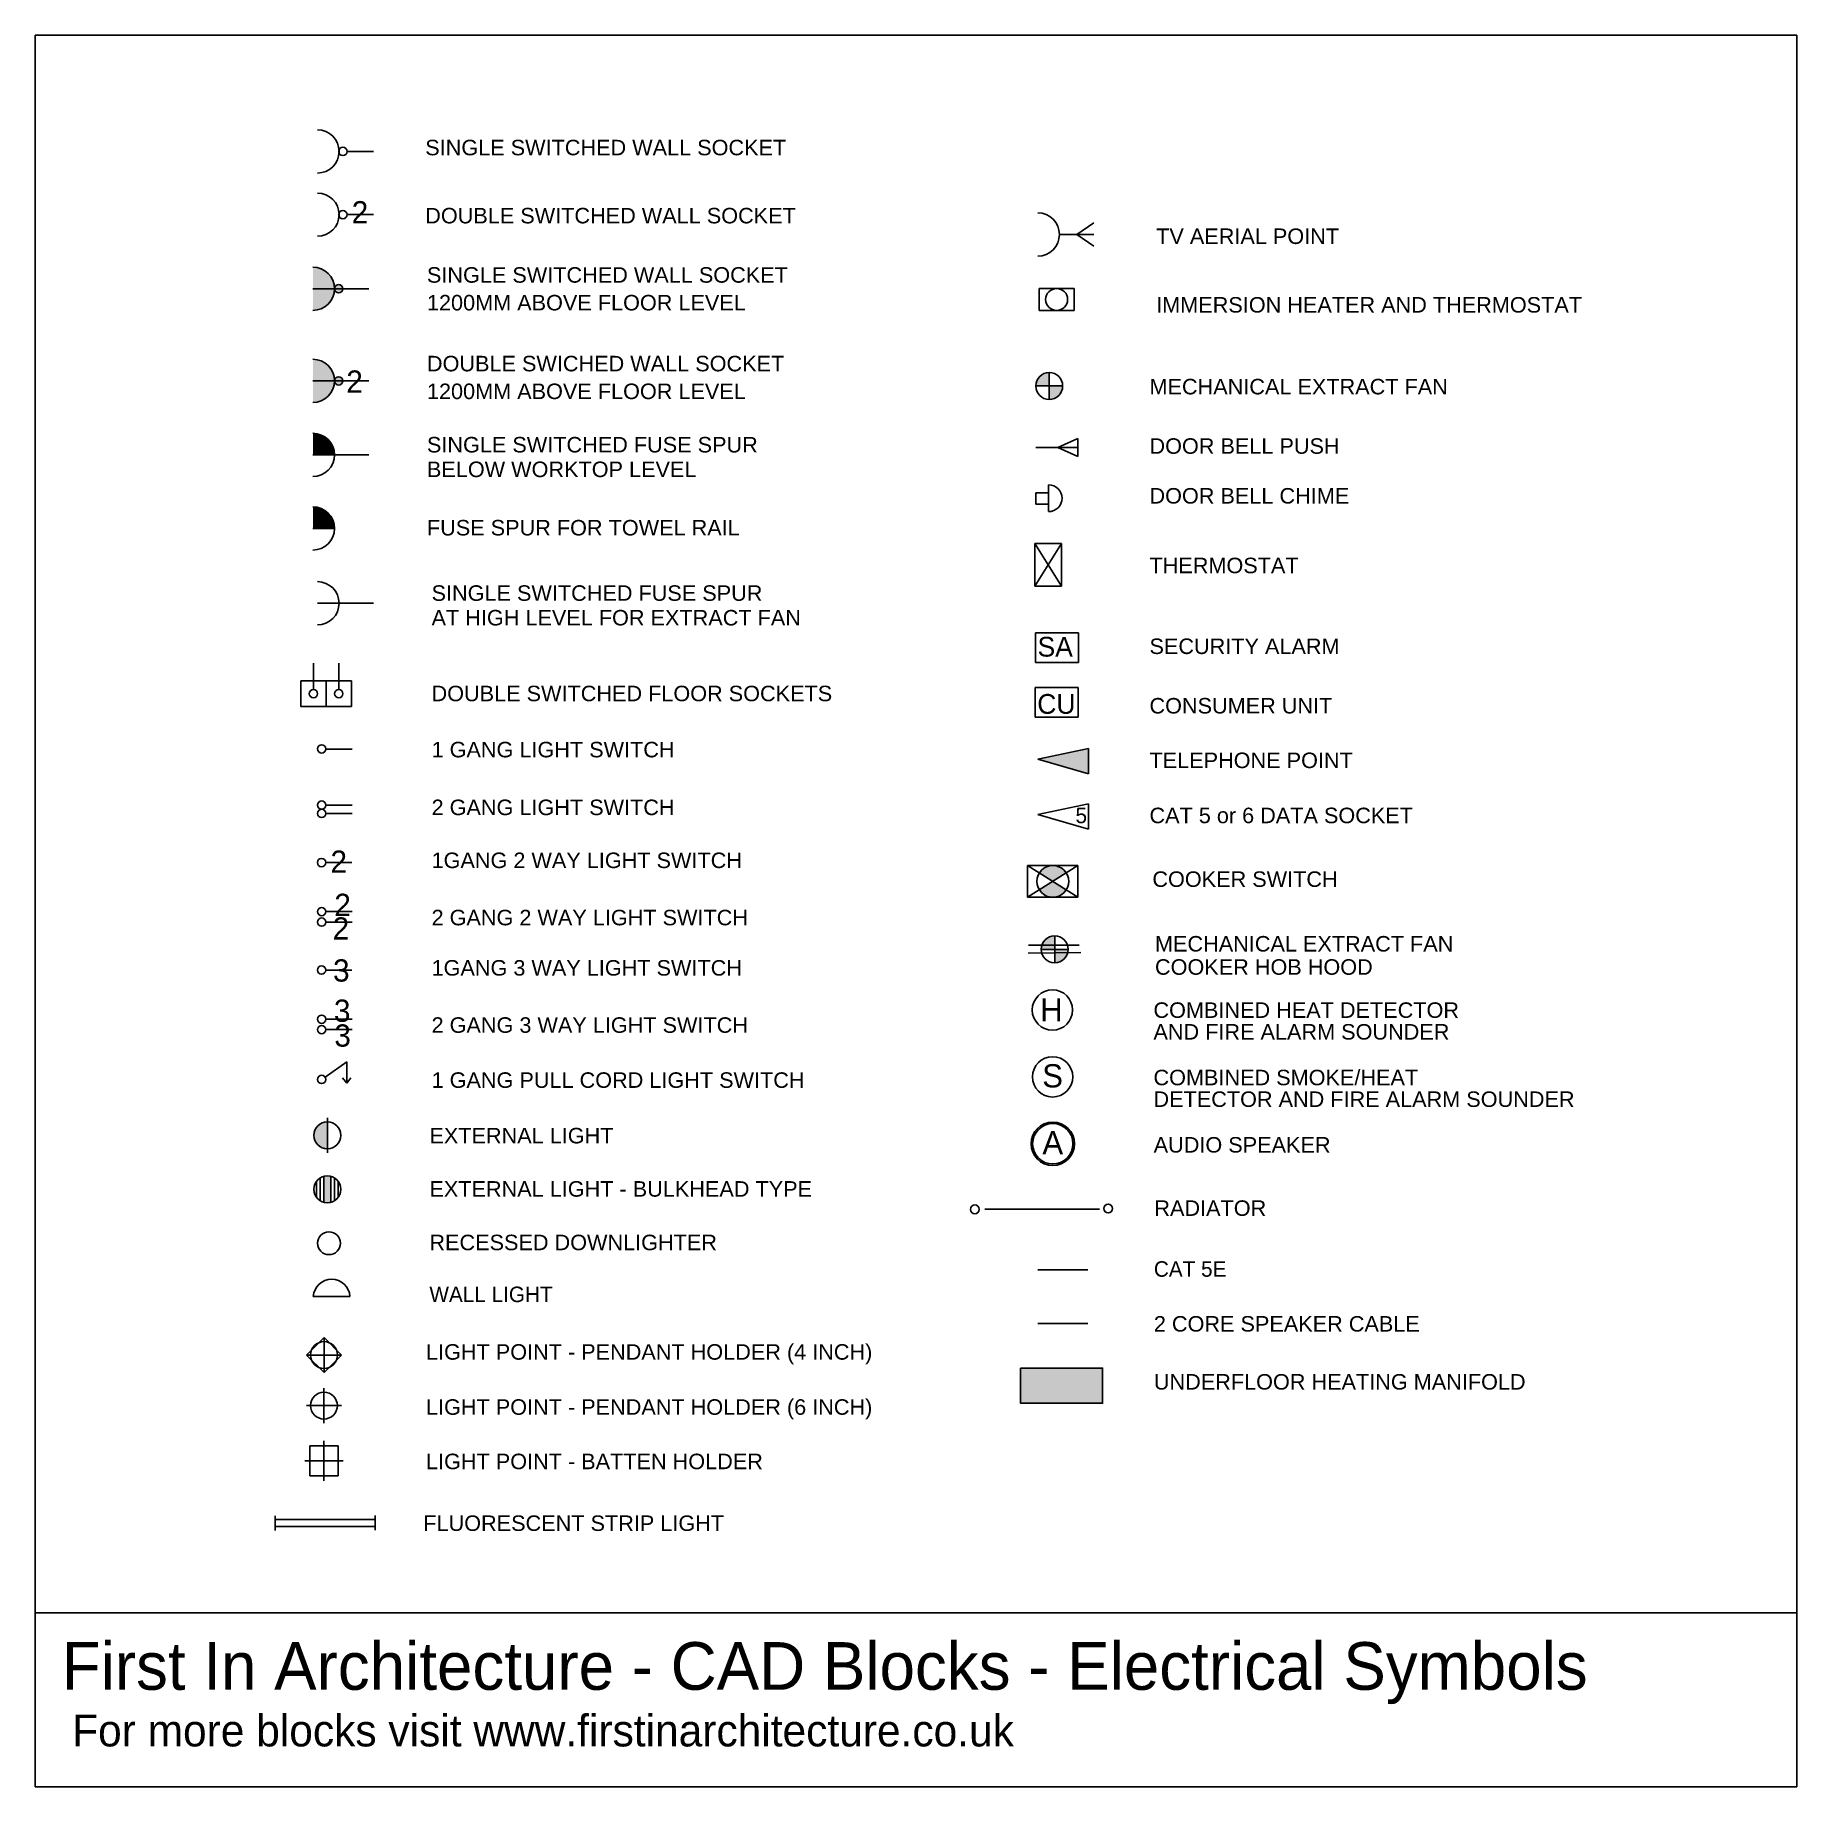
# Model space of a CAD drawing. Header units: millimetres. Extents: x 10441 to 15986, y -3561 to 1952.
import ezdxf
from ezdxf.enums import TextEntityAlignment as Align

# ---------------------------------------------------------------- set-up
doc = ezdxf.new("R2010")
doc.units = ezdxf.units.MM
doc.header["$MEASUREMENT"] = 0
doc.linetypes.add('DASHED', pattern=[19.05, 12.7, -6.35])
doc.layers.add('TEXT', color=1, linetype='Continuous')
doc.styles.add('Century Gothic', font='Century Gothic Regular.ttf')
doc.styles.add('New Standard', font='Arial Regular.ttf')

msp = doc.modelspace()

# ---------------------------------------------------------------- hatches: boundary and pattern name
h = msp.add_hatch(color=256)
h.paths.add_polyline_path([(11314.5, 1153.8), (11314.5, 1085.7, 0.414214), (11382.6, 1153.8)])
h.paths.add_polyline_path([(11382.6, 1153.9, -0.000729), (11382.6, 1153.9, 0.414001), (11314.5, 1221.9), (11314.5, 1153.8)])
h.paths.add_polyline_path([(11382.6, 1153.9, -0.000042), (11382.6, 1153.8, 0.998347), (11408.7, 1153.9)])
h.paths.add_polyline_path([(11382.6, 1153.9, 0.000347), (11382.6, 1153.9), (11408.7, 1153.9, 1.000526)])
h = msp.add_hatch(color=256)
h.paths.add_polyline_path([(11382.6, 863.9, 0.414165), (11314.5, 932), (11314.5, 863.9)])
h.paths.add_polyline_path([(11314.5, 863.9), (11314.5, 795.8, 0.414214), (11382.6, 863.9)])
h.paths.add_polyline_path([(11382.9, 863.9, 0.998785), (11409, 863.9)])
h.paths.add_polyline_path([(11382.9, 863.9, 0.000346), (11382.9, 863.9), (11409, 863.9, 1.000525)])
h = msp.add_hatch(color=256)
h.paths.add_polyline_path([(13632.8, 890.1, 0.414214), (13590.4, 847.8), (13632.8, 847.8)])
h.paths.add_polyline_path([(13632.8, 847.8), (13632.8, 816.7), (13632.8, 805.4, 0.414214), (13675.1, 847.8)])
for points in [[(11314.5, 630.8), (11382.6, 630.8, 0.414165), (11314.5, 698.8)], [(11314.5, 399.6), (11382.6, 399.6, 0.414165), (11314.5, 467.7)], [(13756.3, -373.3), (13756.3, -293.4), (13597.4, -326.9)], [(11360.2, -1468.2, 0.414214), (11317.9, -1510.5, 0.414214), (11360.2, -1552.9), (11360.2, -1479.4)]]:
    msp.add_hatch(color=256).paths.add_polyline_path(points)
h = msp.add_hatch(color=256)
h.paths.add_polyline_path([(13644.2, -711.3), (13686.4, -684.8, 0.552272), (13602, -684.8)])
h.paths.add_polyline_path([(13644.2, -711.3), (13602, -737.9, 0.552272), (13686.4, -737.9)])
h = msp.add_hatch(color=256)
h.paths.add_polyline_path([(13650.1, -882.7, 0.414214), (13607.8, -925.1), (13650.1, -925.1)])
h.paths.add_polyline_path([(13650.1, -925.1), (13650.1, -956.2), (13650.1, -967.4, 0.414214), (13692.5, -925.1)])
h = msp.add_hatch(color=256)
h.paths.add_polyline_path([(11360.2, -1638, 0.067329), (11349, -1639.6), (11349, -1721.2, 0.067329), (11360.2, -1722.7)])
h.paths.add_polyline_path([(11371.5, -1639.6, 0.067329), (11360.2, -1638), (11360.2, -1722.7, 0.067329), (11371.5, -1721.2)])
h = msp.add_hatch(color=256)
h.dxf.hatch_style = 1
h.paths.add_polyline_path([(13542.9, -2243.2), (13800.7, -2243.2), (13800.7, -2353.8), (13542.9, -2353.8)])

# ---------------------------------------------------------------- linework, layer by layer
for p, q in [((11396, 1585.9), (11397, 1585.9)), ((11422.2, 1585.9), (11505.4, 1585.9)), ((11422.2, 1387), (11505.4, 1387)), ((13719.6, 1324.6), (13773.7, 1361.7)), ((13664.9, 1324.5), (13773.2, 1324.6)), ((13719.6, 1324.6), (13773.7, 1287.4)), ((11314.5, 1153.8), (11491, 1153.9)), ((11314.5, 1153.8), (11382.6, 1153.8)), ((13711.2, 1154.7), (13601.1, 1154.7)), ((13601.1, 1154.7), (13601.1, 1085.4)), ((13711.2, 1085.4), (13711.2, 1154.7)), ((13601.1, 1085.4), (13711.2, 1085.4)), ((13632.8, 816.7), (13632.8, 890.1)), ((11314.5, 863.9), (11382.6, 863.9)), ((11314.5, 863.9), (11491, 863.9)), ((13663.9, 847.8), (13590.4, 847.8)), ((13601.7, 847.8), (13675.1, 847.8)), ((13601.7, 847.8), (13663.9, 847.8)), ((13601.7, 847.8), (13663.9, 847.8)), ((13632.8, 816.7), (13632.8, 878.9)), ((13632.8, 805.4), (13632.8, 878.9)), ((13723.1, 682.6), (13659.7, 654.5)), ((13723.1, 654.5), (13723.1, 682.6)), ((11314.5, 630.8), (11491, 630.8)), ((13590.9, 654.5), (13723.1, 654.5)), ((13723.1, 626.3), (13659.7, 654.5)), ((13723.1, 654.5), (13723.1, 626.3)), ((13630.8, 511.1), (13590.9, 511.1)), ((13590.9, 511.1), (13590.9, 475.9)), ((13630.8, 452.3), (13630.8, 537)), ((13590.9, 475.9), (13630.8, 475.9)), ((11314.5, 399.6), (11382.6, 399.6)), ((13671.9, 351.6), (13587.8, 351.6)), ((13587.8, 351.6), (13587.8, 217.9)), ((13587.8, 351.6), (13671.9, 217.9)), ((13671.9, 351.6), (13587.8, 217.9)), ((13587.8, 351.6), (13671.9, 217.9)), ((13671.9, 351.6), (13587.8, 217.9)), ((13671.9, 217.9), (13671.9, 351.6)), ((13587.8, 217.9), (13671.9, 217.9)), ((11329.1, 163.9), (11505.6, 163.9)), ((13589.3, 70.8), (13589.3, -21.9)), ((13725, 70.8), (13589.3, 70.8)), ((13725, -21.9), (13725, 70.8)), ((11316.2, -107.4), (11316.3, -24.1)), ((11396.2, -107.4), (11396.2, -24.1)), ((13589.3, -21.9), (13725, -21.9)), ((13588.5, -101.5), (13588.5, -194.2)), ((13724.2, -101.5), (13588.5, -101.5)), ((13724.2, -101.5), (13588.5, -101.5)), ((13724.2, -194.2), (13724.2, -101.5)), ((13588.5, -194.2), (13724.2, -194.2)), ((13588.5, -194.2), (13724.2, -194.2)), ((11355.3, -294.7), (11438.5, -294.7)), ((13756.3, -293.4), (13597.4, -326.9)), ((13597.4, -326.9), (13756.3, -373.3)), ((13756.3, -293.4), (13756.3, -373.3)), ((11355.3, -471.2), (11438.5, -471.2)), ((11355.3, -497.4), (11438.5, -497.4)), ((13756.3, -466.9), (13597.4, -500.4)), ((13756.3, -466.9), (13597.4, -500.4)), ((13756.3, -466.9), (13756.3, -546.7)), ((13756.3, -466.9), (13756.3, -546.7)), ((13597.4, -500.4), (13756.3, -546.7)), ((13597.4, -500.4), (13756.3, -546.7)), ((11353.8, -652), (11437, -652)), ((13723.4, -661.5), (13564.9, -661.5)), ((13564.9, -661.5), (13564.9, -761.2)), ((13564.9, -661.5), (13723.4, -761.2)), ((13723.4, -661.5), (13564.9, -761.2)), ((13723.4, -761.2), (13723.4, -661.5)), ((13564.9, -761.2), (13723.4, -761.2)), ((11355.2, -806.5), (11438.5, -806.5)), ((11355.2, -839.5), (11438.5, -839.5)), ((13650.1, -956.2), (13650.1, -882.7)), ((13567.1, -937.1), (13732.2, -934.7)), ((13567.3, -912.3), (13726.8, -912.3)), ((13681.2, -925.1), (13607.8, -925.1)), ((13619, -925.1), (13692.5, -925.1)), ((13619, -925.1), (13681.2, -925.1)), ((13619, -925.1), (13681.2, -925.1)), ((13650.1, -956.2), (13650.1, -894)), ((13650.1, -967.4), (13650.1, -894)), ((11353.8, -990.4), (11437, -990.3)), ((11355.2, -1144.9), (11438.5, -1144.9)), ((11355.2, -1177.9), (11438.5, -1177.9)), ((11353.1, -1327.2), (11421.3, -1279.5)), ((11421.3, -1346), (11408.3, -1329)), ((11421.3, -1279.5), (11421.3, -1346)), ((11421.3, -1346), (11434.4, -1329)), ((11360.2, -1541.7), (11360.2, -1455.3)), ((11360.2, -1479.4), (11360.2, -1565.8)), ((11360.2, -1541.7), (11360.2, -1479.4)), ((11326.5, -1706), (11326.5, -1654.8)), ((11337.7, -1716.3), (11337.7, -1644.5)), ((11349, -1721.2), (11349, -1639.6)), ((11371.5, -1721.2), (11371.5, -1639.6)), ((11382.7, -1716.3), (11382.7, -1644.5)), ((11394, -1706), (11394, -1654.8)), ((13791, -1742.8), (13430.4, -1742.8)), ((11349.8, -2146.7), (11294.5, -2202)), ((11349.8, -2146.7), (11349.8, -2257.2)), ((11405, -2202), (11349.8, -2146.7)), ((11294.5, -2202), (11405, -2202)), ((11294.5, -2202), (11349.8, -2257.2)), ((11349.8, -2257.2), (11405, -2202)), ((11349.5, -2392.1), (11349.5, -2305.7)), ((11380.6, -2361), (11294.3, -2361)), ((11318.4, -2361), (11380.6, -2361)), ((11318.4, -2361), (11404.8, -2361)), ((11318.4, -2361), (11380.6, -2361)), ((11349.5, -2329.9), (11349.5, -2416.2)), ((11349.5, -2392.1), (11349.5, -2329.9)), ((11349.5, -2392.1), (11349.5, -2329.9)), ((11304.9, -2487.6), (11304.9, -2581.8)), ((11382.7, -2487.6), (11304.9, -2487.6)), ((11304.9, -2487.6), (11382.7, -2487.6)), ((11394.1, -2487.6), (11304.9, -2487.6)), ((11349.5, -2472), (11349.5, -2597.4)), ((11394.1, -2581.8), (11394.1, -2487.6)), ((11409.7, -2534.7), (11289.4, -2534.7)), ((11304.9, -2581.8), (11394.1, -2581.8)), ((11195.9, -2707.8), (11195.9, -2754.1)), ((11510.6, -2707), (11510.5, -2753.3)), ((11196, -2741.9), (11510.5, -2741.9)), ((11196.1, -2719.4), (11510.6, -2719.4))]:
    msp.add_line(p, q)
for points in [[(10440.5, 1951.6), (15986.4, 1951.6), (15986.4, -3013.3), (10440.5, -3013.3)], [(11276.2, -80.5), (11356.2, -80.5), (11356.2, -160.5), (11276.2, -160.5)], [(11356.2, -80.5), (11436.2, -80.5), (11436.2, -160.5), (11356.2, -160.5)], [(13542.9, -2243.2), (13800.7, -2243.2), (13800.7, -2353.8), (13542.9, -2353.8)]]:
    msp.add_lwpolyline(points, close=True)
at = {"linetype": 'DASHED', "const_width": 5}
msp.add_lwpolyline([(13596.2, -1933.4), (13755.3, -1933.4)], dxfattribs=at)
msp.add_lwpolyline([(11431.4, -2017.8), (11316, -2017.8)])
at = {"linetype": 'DASHED', "ltscale": 0.5, "const_width": 5}
msp.add_lwpolyline([(13596.2, -2102.4), (13755.3, -2102.4)], dxfattribs=at)
for centre, radius in [((11409.1, 1585.9), 13.1), ((11409.1, 1387), 13.1), ((11395.7, 1153.9), 13.1), ((13656.2, 1120.1), 34.6), ((13632.8, 847.8), 42.3), ((11395.9, 863.9), 13.1), ((11316.3, -120.5), 13.1), ((11396.2, -120.5), 13.1), ((11342.2, -294.3), 13.1), ((11342.2, -471.2), 13.1), ((11342.2, -497.4), 13.1), ((11342, -652), 13.1), ((13644.2, -711.3), 49.9), ((11342.2, -806.5), 13.1), ((11342.2, -839.5), 13.1), ((13650.1, -925.1), 42.3), ((11342, -990.3), 13.1), ((13642.9, -1115.9), 63.5), ((11342.2, -1144.9), 13.1), ((11342.2, -1177.9), 13.1), ((13643.5, -1326.5), 63.5), ((11342.2, -1334.4), 13.1), ((11360.2, -1510.5), 42.3), ((13644.1, -1537), 68.5), ((13644.1, -1537), 63.5), ((11360.2, -1680.4), 42.3), ((13398.7, -1743.5), 14), ((13818.5, -1740.8), 14), ((11365.3, -1850), 36), ((11349.8, -2202), 42.3), ((11349.5, -2361), 42.3)]:
    msp.add_circle(centre, radius)
for centre, radius, start, end in [((11329, 1585.9), 68.1, 270, 90), ((11329, 1387), 68.1, 270, 90), ((13596.8, 1324.5), 68.1, 270, 90), ((11314.5, 1153.8), 68.1, 270, 90), ((11314.5, 863.9), 68.1, 270, 90), ((11314.5, 630.8), 68.1, 270, 90), ((13630.8, 494.7), 42.3, 270, 90), ((11314.5, 399.6), 68.1, 270, 90), ((11329.1, 163.9), 68.1, 270, 90), ((11373.7, -2021), 57.8, 3.1992, 176.8008)]:
    msp.add_arc(centre, radius, start, end)
at = {"layer": 'TEXT'}
msp.add_lwpolyline([(10440.5, -3560.5), (15986.4, -3560.5), (15986.4, -3013.3), (10440.5, -3013.3)], close=True, dxfattribs=at)

# ---------------------------------------------------------------- texts
for s, height, style, p in [('SINGLE SWITCHED WALL SOCKET', 48.804, 'New Standard', (11668.4, 1573.8)), ('2', 70, 'Century Gothic', (11436.9, 1359.5)), ('DOUBLE SWITCHED WALL SOCKET', 48.804, 'New Standard', (11668.4, 1359.5)), ('TV AERIAL POINT', 48.804, 'New Standard', (13969.6, 1294.7)), ('SINGLE SWITCHED WALL SOCKET ', 48.804, 'New Standard', (11673.7, 1172.9)), ('1200MM ABOVE FLOOR LEVEL', 48.804, 'New Standard', (11673.7, 1085.6)), ('IMMERSION HEATER AND THERMOSTAT', 48.804, 'New Standard', (13969.6, 1078.8)), ('DOUBLE SWICHED WALL SOCKET', 48.804, 'New Standard', (11673.7, 893.9)), ('2', 70, 'Century Gothic', (11419.8, 826.7)), ('1200MM ABOVE FLOOR LEVEL', 48.804, 'New Standard', (11673.7, 806.6)), ('MECHANICAL EXTRACT FAN', 48.804, 'New Standard', (13948.5, 821.4)), ('SINGLE SWITCHED FUSE SPUR', 48.804, 'New Standard', (11673.7, 638.6)), ('DOOR BELL PUSH', 48.804, 'New Standard', (13948.5, 634.4)), ('BELOW WORKTOP LEVEL', 48.804, 'New Standard', (11673.7, 561.1)), ('DOOR BELL CHIME', 48.804, 'New Standard', (13948.5, 477.8)), ('FUSE SPUR FOR TOWEL RAIL', 48.804, 'New Standard', (11673.7, 377.4)), ('THERMOSTAT', 48.8, 'New Standard', (13948.5, 258.6)), ('SINGLE SWITCHED FUSE SPUR', 48.804, 'New Standard', (11688.3, 171.7)), ('AT HIGH LEVEL FOR EXTRACT FAN', 48.804, 'New Standard', (11688.3, 94.2)), ('SA', 62.23, 'Century Gothic', (13596.2, -3.9)), ('SECURITY ALARM', 48.804, 'New Standard', (13948.5, 4.3)), ('DOUBLE SWITCHED FLOOR SOCKETS', 48.804, 'New Standard', (11688.3, -144.3)), ('CU', 62.23, 'Century Gothic', (13595.3, -183.9)), ('CONSUMER UNIT', 48.804, 'New Standard', (13948.5, -182.9)), ('1 GANG LIGHT SWITCH', 48.804, 'New Standard', (11688.3, -320.9)), ('TELEPHONE POINT', 48.804, 'New Standard', (13948.5, -354.7)), ('2 GANG LIGHT SWITCH', 48.804, 'New Standard', (11688.3, -502.7)), ('5', 48.8, 'Century Gothic', (13715.6, -528.1)), ('5', 48.8, 'Century Gothic', (13715.6, -528.1)), ('CAT 5 or 6 DATA SOCKET', 48.804, 'New Standard', (13948.5, -528.1)), ('2', 70, 'Century Gothic', (11370.1, -684.2)), ('1GANG 2 WAY LIGHT SWITCH', 48.804, 'New Standard', (11688.3, -669.4)), ('COOKER SWITCH', 48.804, 'New Standard', (13957.6, -728.6)), ('2', 70, 'Century Gothic', (11382.2, -820.1)), ('2', 70, 'Century Gothic', (11376.9, -894.3)), ('2 GANG 2 WAY LIGHT SWITCH', 48.804, 'New Standard', (11688.3, -849.5)), ('MECHANICAL EXTRACT FAN', 48.804, 'New Standard', (13965.8, -932)), ('3', 70, 'Century Gothic', (11378.1, -1026.6)), ('1GANG 3 WAY LIGHT SWITCH', 48.804, 'New Standard', (11688.3, -1007.8)), ('COOKER HOB HOOD', 48.804, 'New Standard', (13965.8, -1005.1)), ('3', 70, 'Century Gothic', (11380.9, -1153.2)), ('H', 73.2, 'Century Gothic', (13604.5, -1152.1)), ('COMBINED HEAT DETECTOR ', 48.804, 'New Standard', (13961, -1140.8)), ('3', 70, 'Century Gothic', (11382.2, -1231.4)), ('2 GANG 3 WAY LIGHT SWITCH', 48.804, 'New Standard', (11688.3, -1187.8)), ('AND FIRE ALARM SOUNDER', 48.804, 'New Standard', (13961, -1209.1)), ('1 GANG PULL CORD LIGHT SWITCH', 48.804, 'New Standard', (11688.3, -1361)), ('COMBINED SMOKE/HEAT ', 48.804, 'New Standard', (13961.1, -1352.9)), ('DETECTOR AND FIRE ALARM SOUNDER', 48.804, 'New Standard', (13961.1, -1421.1)), ('EXTERNAL LIGHT', 48.804, 'New Standard', (11681.5, -1535.8)), ('AUDIO SPEAKER ', 48.804, 'New Standard', (13961.7, -1564.7)), ('EXTERNAL LIGHT - BULKHEAD TYPE', 48.804, 'New Standard', (11681.5, -1703.5)), ('RADIATOR', 48.8, 'New Standard', (13963.9, -1763.9)), ('RECESSED DOWNLIGHTER', 48.804, 'New Standard', (11681.5, -1872)), ('CAT 5E', 48.8, 'Century Gothic', (13962.3, -1955.5)), ('WALL LIGHT', 48.8, 'Century Gothic', (11681.5, -2035.3)), ('2 CORE SPEAKER CABLE', 48.804, 'New Standard', (13962.3, -2128.1)), ('LIGHT POINT - PENDANT HOLDER (4 INCH)', 48.804, 'New Standard', (11670.8, -2216.5)), ('UNDERFLOOR HEATING MANIFOLD', 48.804, 'New Standard', (13962.3, -2310.6)), ('LIGHT POINT - PENDANT HOLDER (6 INCH)', 48.804, 'New Standard', (11670.8, -2389.9)), ('LIGHT POINT - BATTEN HOLDER', 48.804, 'New Standard', (11670.8, -2561.1)), ('FLUORESCENT STRIP LIGHT', 48.804, 'New Standard', (11662.3, -2755.5))]:
    msp.add_text(s, height=height, dxfattribs=dict(style=style)).set_placement(p)
at = {"style": 'Century Gothic'}
for s, p in [('S', (13643.5, -1359.7)), ('A', (13644.1, -1570.2))]:
    msp.add_text(s, height=73.2, dxfattribs=at).set_placement(p, align=Align.CENTER)
at = {"layer": 'TEXT', "attachment_point": 1, "style": 'Century Gothic'}
for s, insert, char_height in [('First In Architecture - CAD Blocks - Electrical Symbols', (10524, -3105.4), 150), ('For more blocks visit www.firstinarchitecture.co.uk', (10556.7, -3333.6), 100)]:
    msp.add_mtext_dynamic_manual_height_columns(s, width=8770.547, gutter_width=1, heights=[0], dxfattribs=dict(at, insert=insert, char_height=char_height))

doc.saveas('drawing.dxf')
